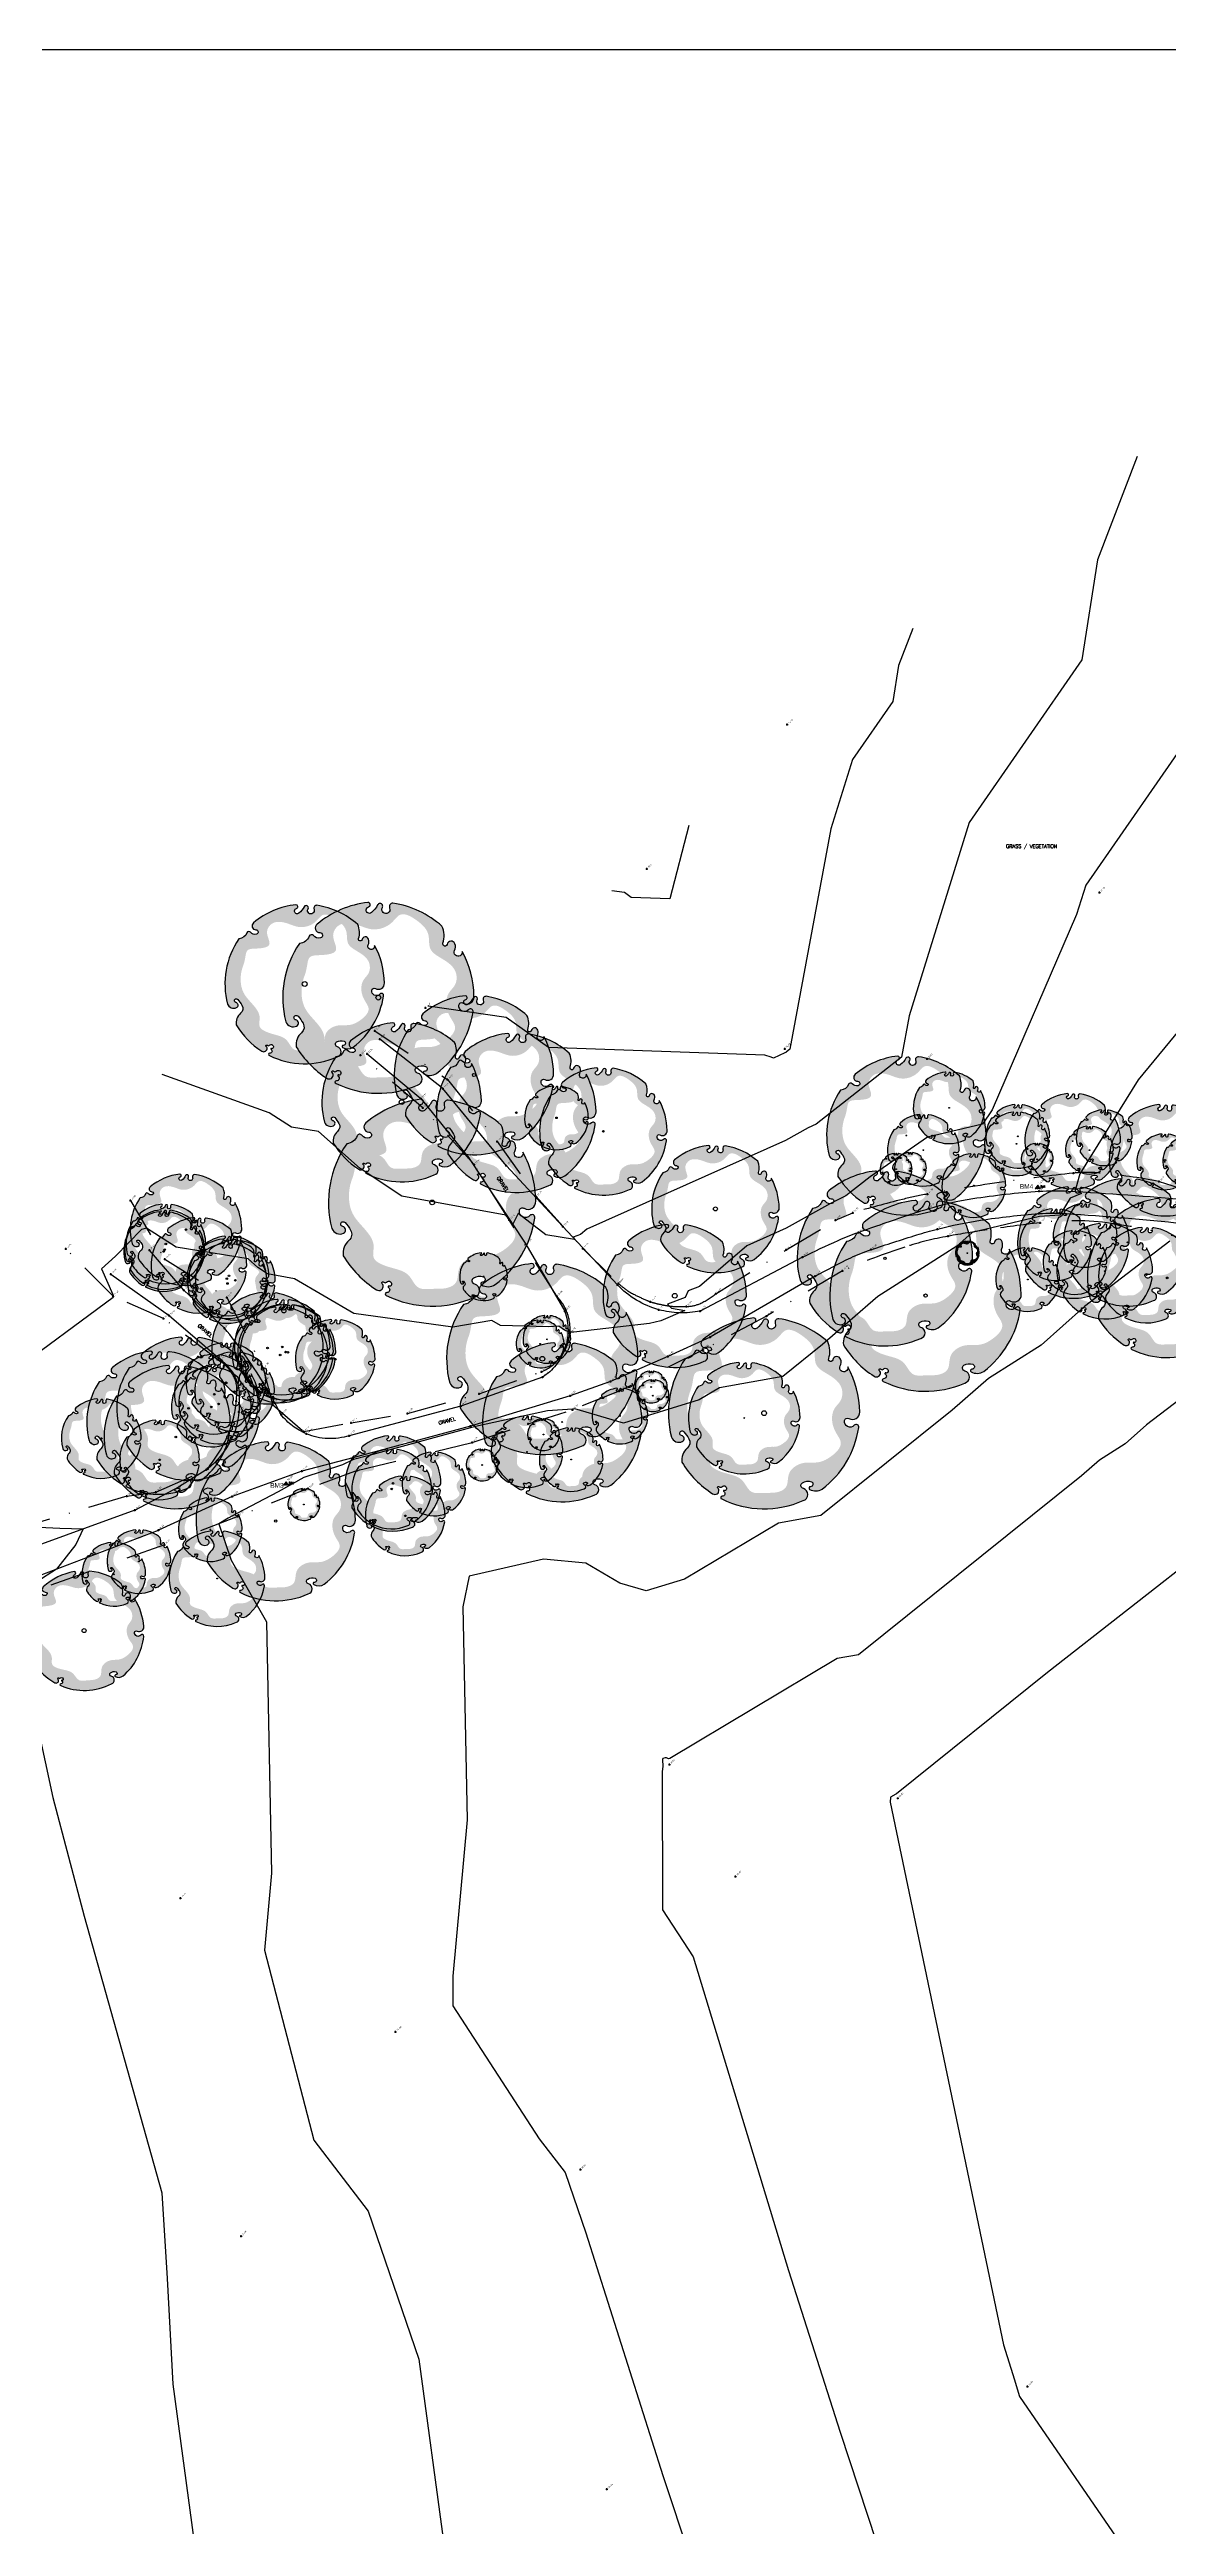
# Model space of a CAD drawing. Header units: metres. Extents: x 246075 to 247503, y 7418632 to 7419642.
# Drawn here: x 246664.9 to 246805.2, y 7419307.5 to 7419618 of the extents above; entities that cross this region are included whole.
import ezdxf
from ezdxf.enums import TextEntityAlignment as Align

# ---------------------------------------------------------------- set-up
doc = ezdxf.new("R2010")
doc.units = ezdxf.units.M
doc.linetypes.add('DASHDOT', pattern=[10, 5, -2.5, 0, -2.5])
doc.linetypes.add('PHANTOM', pattern=[2.5, 1.25, -0.25, 0.25, -0.25, 0.25, -0.25])
for name, color, linetype in [('-TEXT', 7, 'Continuous'), ('017_NAIL-L', 8, 'Continuous'), ('102_TOP_OF_BANK', 37, 'PHANTOM'), ('104_EXISTING_SURFACE-L', 35, 'Continuous'), ('104_EXISTING_SURFACE-S', 35, 'Continuous'), ('201_SINGLE_TREE-H', 63, 'Continuous'), ('201_SINGLE_TREE-S', 96, 'Continuous'), ('203_GROUP_TREES', 116, 'DASHDOT'), ('203_GROUP_TREES-L', 116, 'DASHDOT'), ('203_GROUP_TREES-S', 116, 'DASHDOT'), ('405_EDGE_FORMATION', 33, 'Continuous'), ('405_EDGE_FORMATION-L', 33, 'Continuous'), ('405_EDGE_FORMATION-S', 33, 'Continuous'), ('EX-BENCHMARK', 7, 'Continuous'), ('EX-BENCHMARK_(SLS)', 8, 'Continuous'), ('EX-FEATURE', 7, 'Continuous'), ('EX-TITLEBLOCK', 7, 'Continuous'), ('Surface_Contours_Major', 4, 'Continuous'), ('Surface_Contours_Minor', 253, 'Continuous')]:
    doc.layers.add(name, color=color, linetype=linetype)
doc.styles.add('BOLD', font='ARIALN.TTF')
doc.styles.add('ISO2.5', font='isocp.shx', dxfattribs={"height": 2.5})
doc.styles.get("Standard").update_dxf_attribs({"font": 'SIMPLEX.shx'})

# ---------------------------------------------------------------- blocks, each defined once
blk = doc.blocks.new('201T')
at = {"layer": '201_SINGLE_TREE-S'}
blk.add_circle((0, 0), 0.5, dxfattribs=at)
blk = doc.blocks.new('201C')
at = {"layer": '201_SINGLE_TREE-H', "transparency": 33554534}
h = blk.add_hatch(color=256, dxfattribs=at)
h.paths.add_polyline_path([(-0.372, -0.334, 0.222926), (0.02, -0.5, 0.770799), (0.044, -0.442, -0.650302), (0.051, -0.412, -0.234737), (0.096, -0.425, -0.847312), (0.082, -0.447, 0.78443), (0.073, -0.458, 0.276934), (0.135, -0.481, 0.193599), (0.431, -0.254, 0.800435), (0.414, -0.234, -0.75216), (0.376, -0.192, -0.528914), (0.401, -0.191, 0.594112), (0.466, -0.18, 0.123805), (0.496, 0.062, -1.41759), (0.461, 0.081, 0.206906), (0.476, 0.113, 0.759729), (0.437, 0.125, -1.073307), (0.419, 0.139, 0.194379), (0.447, 0.223, 0.144612), (0.254, 0.43, 0.53339), (0.228, 0.413, -1.592592), (0.194, 0.429, 1.030038), (0.176, 0.451, -0.10361), (0.131, 0.426, -1.238487), (0.128, 0.459, 0.884725), (0.134, 0.482, 0.147549), (-0.155, 0.475, 0.71725), (-0.158, 0.429, -0.864032), (-0.165, 0.402, -0.310704), (-0.195, 0.427, 0.58143), (-0.217, 0.432, -0.281558), (-0.277, 0.416), (-0.278, 0.416, 0.217121), (-0.496, 0.063), (-0.496, 0.063, 0.440011), (-0.452, 0.021, 0.723973), (-0.444, 0.052, -1.384648), (-0.426, 0.066, -0.051107), (-0.415, 0.022, -0.361502), (-0.441, -0.021, 0.256822), (-0.494, -0.079, 0.116166), (-0.406, -0.291, 0.67803), (-0.368, -0.284, 0.170035), (-0.37, -0.274, -1.054701), (-0.36, -0.27, 0.431903), (-0.347, -0.275, -0.910728), (-0.333, -0.299, -0.42046), (-0.342, -0.298, 1.007885), (-0.348, -0.302, -0.766634), (-0.365, -0.322, 0.938602), (-0.372, -0.334)])
edge = h.paths.add_edge_path(flags=16)
edge.add_spline(control_points=[(-0.318, 0.247), (-0.303, 0.263), (-0.286, 0.289), (-0.256, 0.341), (-0.193, 0.315), (-0.092, 0.286), (-0.116, 0.394), (-0.036, 0.446), (0.039, 0.399), (0.103, 0.33), (0.196, 0.321), (0.278, 0.38), (0.344, 0.296), (0.379, 0.215), (0.33, 0.131), (0.392, 0.059), (0.438, -0.014), (0.405, -0.092), (0.346, -0.109), (0.31, -0.167), (0.306, -0.228), (0.329, -0.309), (0.241, -0.345), (0.165, -0.35), (0.103, -0.314), (0.046, -0.315), (0.005, -0.336), (-0.014, -0.368), (-0.033, -0.407), (-0.093, -0.415), (-0.146, -0.387), (-0.23, -0.366), (-0.225, -0.277), (-0.286, -0.229), (-0.334, -0.194), (-0.374, -0.141), (-0.328, -0.087), (-0.344, -0.001), (-0.387, 0.083), (-0.366, 0.18), (-0.336, 0.227), (-0.318, 0.247)], knot_values=[0, 0, 0, 0, 0.064972, 0.101243, 0.15652, 0.245586, 0.324463, 0.387907, 0.486094, 0.554514, 0.671826, 0.728629, 0.823661, 0.919885, 0.989953, 1.075257, 1.171704, 1.23593, 1.293575, 1.346478, 1.426142, 1.479146, 1.570817, 1.644481, 1.712561, 1.774901, 1.807, 1.846291, 1.885582, 1.928182, 2.007036, 2.074591, 2.151638, 2.226455, 2.293426, 2.340744, 2.397548, 2.47317, 2.587294, 2.673595, 2.754259, 2.754259, 2.754259, 2.754259], degree=3, periodic=0)
at = {"layer": '201_SINGLE_TREE-S'}
blk.add_lwpolyline([(-0.372, -0.334, 0.222926), (0.02, -0.5, 0.770799), (0.044, -0.442, -0.650302), (0.051, -0.412, -0.234737), (0.096, -0.425, -0.847312), (0.082, -0.447, 0.78443), (0.073, -0.458, 0.276934), (0.135, -0.481, 0.193599), (0.431, -0.254, 0.800435), (0.414, -0.234, -0.75216), (0.376, -0.192, -0.528914), (0.401, -0.191, 0.594112), (0.466, -0.18, 0.123805), (0.496, 0.062, -1.41759), (0.461, 0.081, 0.206906), (0.476, 0.113, 0.759729), (0.437, 0.125, -1.073307), (0.419, 0.139, 0.194379), (0.447, 0.223, 0.144612), (0.254, 0.43, 0.53339), (0.228, 0.413, -1.592592), (0.194, 0.429, 1.030038), (0.176, 0.451, -0.10361), (0.131, 0.426, -1.238487), (0.128, 0.459, 0.884725), (0.134, 0.482, 0.147549), (-0.155, 0.475, 0.71725), (-0.158, 0.429, -0.864032), (-0.165, 0.402, -0.310704), (-0.195, 0.427, 0.58143), (-0.217, 0.432, -0.281558), (-0.277, 0.416), (-0.278, 0.416, 0.217121), (-0.496, 0.063), (-0.496, 0.063, 0.440011), (-0.452, 0.021, 0.723973), (-0.444, 0.052, -1.384648), (-0.426, 0.066, -0.051107), (-0.415, 0.022, -0.361502), (-0.441, -0.021, 0.256822), (-0.494, -0.079, 0.116166), (-0.406, -0.291, 0.67803), (-0.368, -0.284, 0.170035), (-0.37, -0.274, -1.054701), (-0.36, -0.27, 0.431903), (-0.347, -0.275, -0.910728), (-0.333, -0.299, -0.42046), (-0.342, -0.298, 1.007885), (-0.348, -0.302, -0.766634), (-0.365, -0.322, 0.938602), (-0.372, -0.334)], format="xyb", dxfattribs=at)
blk = doc.blocks.new('BM')
at = {"color": 0, "linetype": 'Continuous', "lineweight": 13}
for p, q in [((0, 0), (-0.31, -0.44)), ((-0.19, -0.44), (0, 0)), ((0, 0), (-0.06, -0.44)), ((0, 0), (0.19, -0.44)), ((0.31, -0.44), (0, 0)), ((0, 0), (0.06, -0.44)), ((-0.31, -0.44), (-0.19, -0.44)), ((-0.06, -0.44), (0.06, -0.44)), ((0.19, -0.44), (0.31, -0.44)), ((0.47, -0.02), (0.38, -0.02)), ((0.38, -0.02), (0.38, -0.34)), ((0.47, -0.16), (0.38, -0.16)), ((0.38, -0.16), (0.39, -0.16)), ((0.38, -0.34), (0.47, -0.34)), ((0.38, -0.34), (0.39, -0.34)), ((0.52, -0.04), (0.47, -0.02)), ((0.47, -0.16), (0.52, -0.14)), ((0.52, -0.17), (0.47, -0.16)), ((0.47, -0.34), (0.52, -0.33)), ((0.54, -0.09), (0.52, -0.04)), ((0.52, -0.14), (0.54, -0.09)), ((0.55, -0.21), (0.52, -0.17)), ((0.52, -0.33), (0.55, -0.29)), ((0.56, -0.25), (0.55, -0.21)), ((0.55, -0.29), (0.56, -0.25)), ((0.67, -0.34), (0.67, -0.02)), ((0.67, -0.02), (0.78, -0.19)), ((0.78, -0.19), (0.89, -0.02)), ((0.89, -0.02), (0.89, -0.34))]:
    blk.add_line(p, q, dxfattribs=at)
blk = doc.blocks.new('CROSS')
at = {"color": 0, "linetype": 'Continuous'}
for p, q in [((-0.5, 0), (0.5, 0)), ((0, -0.5), (0, 0.5))]:
    blk.add_line(p, q, dxfattribs=at)
blk = doc.blocks.new('A1-TITLE-SC')
at = {"layer": 'EX-TITLEBLOCK', "color": 2, "flags": 128}
blk.add_lwpolyline([(28, 14), (28, 580), (828, 580), (828, 14)], close=True, dxfattribs=at)
blk = doc.blocks.new('GR')
at = {"layer": '-TEXT'}
blk.add_text('GRAVEL', height=0.45, dxfattribs=at).set_placement((0.04, -0.22), align=Align.CENTER)

msp = doc.modelspace()

# ---------------------------------------------------------------- linework, layer by layer
at = {"layer": '102_TOP_OF_BANK'}
msp.add_lwpolyline([(246964.76, 7419288.13, 0.000006), (246962.49, 7419293.02, 0.000004), (246958.79, 7419300.99, 0.000851), (246954.89, 7419309.36, -0.001305), (246952.36, 7419314.81, -0.001812), (246951.35, 7419317.01, 0.000378), (246946.56, 7419327.56, 0.000634), (246940.66, 7419340.49, 0.007086), (246940.11, 7419341.64, 0.013073), (246939.7, 7419342.41, 0.000875), (246933.34, 7419353.73, 0.00193), (246927.82, 7419363.43, -0.004646), (246925.55, 7419367.47, -0.008164), (246924.01, 7419370.39, -0.002235), (246918.59, 7419381.17, -0.001445), (246912.9, 7419392.7, -0.004879), (246911.26, 7419396.14, -0.003366), (246907.85, 7419403.58, 0.002455), (246903.2, 7419413.79, 0.000273), (246902.1, 7419416.17, -0.000057), (246896.78, 7419427.68, -0.001879), (246894.71, 7419432.19, -0.000934), (246890.61, 7419441.29)], format="xyb", dxfattribs=at)
at = {"layer": '203_GROUP_TREES'}
for p, q in [((246705.67, 7419494.99), (246714.78, 7419488.88)), ((246711.67, 7419485.33), (246703.85, 7419491.94)), ((246714.78, 7419488.88), (246720.99, 7419481.14)), ((246718.11, 7419478.23), (246711.67, 7419485.33)), ((246720.99, 7419481.14), (246725.88, 7419474.23)), ((246722.5, 7419471.28), (246718.11, 7419478.23)), ((246804.02, 7419476.12), (246819.21, 7419471.31)), ((246675.01, 7419473.74), (246679.31, 7419466.38)), ((246725.88, 7419474.23), (246731.73, 7419467.71)), ((246728.47, 7419461.72), (246722.5, 7419471.28)), ((246757.25, 7419467.52), (246763.42, 7419471.24)), ((246763.42, 7419471.24), (246765.61, 7419472.18)), ((246672.82, 7419461.73), (246666.91, 7419467.65)), ((246731.73, 7419467.71), (246736.19, 7419463.32)), ((246748.42, 7419462.04), (246757.25, 7419467.52)), ((246679.31, 7419466.38), (246687.09, 7419461.56)), ((246764.31, 7419464.92), (246754.75, 7419459.23)), ((246679.17, 7419458.91), (246672.82, 7419461.73)), ((246687.09, 7419461.56), (246691.66, 7419452.72)), ((246685.91, 7419453.8), (246679.17, 7419458.91)), ((246754.75, 7419459.23), (246746.84, 7419454.98)), ((246746.84, 7419454.98), (246736.28, 7419449.81)), ((246691.66, 7419452.72), (246692.81, 7419448.14)), ((246718.74, 7419449.5), (246726.54, 7419452.25)), ((246692.81, 7419448.14), (246696.74, 7419444.76)), ((246709.73, 7419447.02), (246718.74, 7419449.5)), ((246736.28, 7419449.81), (246730.46, 7419447.49)), ((246696.74, 7419444.76), (246702.68, 7419445.85)), ((246702.68, 7419445.85), (246709.73, 7419447.02)), ((246717.87, 7419443.39), (246724.87, 7419445.73)), ((246724.87, 7419445.73), (246730.46, 7419447.49)), ((246703.42, 7419439.86), (246717.87, 7419443.39)), ((246678.19, 7419437.14), (246684.51, 7419439.95)), ((246703.42, 7419439.86), (246697.29, 7419437.6)), ((246674.55, 7419436.64), (246655.08, 7419430.86)), ((246674.55, 7419436.64), (246678.19, 7419437.14)), ((246697.29, 7419437.6), (246688.46, 7419434.09)), ((246688.46, 7419434.09), (246679.26, 7419430.56)), ((246679.26, 7419430.56), (246657.73, 7419422.91))]:
    msp.add_line(p, q, dxfattribs=at)
for points in [[(246804.02, 7419476.12, 0.021928), (246796.55, 7419477.17, 0.050701), (246793.28, 7419477.15, 0.008986), (246784.56, 7419476.07, 0.008129), (246774.96, 7419474.53, 0.017934), (246771.82, 7419473.86, 0.008923), (246765.61, 7419472.18)], [(246764.31, 7419464.92, -0.023131), (246772.11, 7419467.88, -0.034335), (246777.56, 7419469.25, -0.008131), (246782.44, 7419470.05, -0.006002), (246789.09, 7419470.94, -0.066144), (246798.03, 7419470.85, -0.046768), (246810.3, 7419467.9)], [(246726.54, 7419452.25, 0.136494), (246729, 7419454.17, 0.136494), (246730.11, 7419457.09, 0.109103), (246729.8, 7419459.59, 0.109103), (246728.47, 7419461.72)], [(246736.19, 7419463.32, 0.024592), (246737.35, 7419462.41, 0.041284), (246738.1, 7419461.97, 0.007914), (246739.71, 7419461.22, 0.024944), (246740.24, 7419461.02, 0.023529), (246741.08, 7419460.78, 0.014747), (246742.46, 7419460.51, 0.033018), (246743, 7419460.45, 0.010517), (246744.73, 7419460.43, 0.100998), (246746.39, 7419460.78, 0.071383), (246748.42, 7419462.04)], [(246684.51, 7419439.95, 0.07693), (246687.13, 7419444.07, 0.081166), (246688.28, 7419448.56, 0.006802), (246688.35, 7419449.48, 0.013916), (246688.37, 7419449.93, 0.143828), (246687.76, 7419452.03, 0.122283), (246685.91, 7419453.8)]]:
    msp.add_lwpolyline(points, format="xyb", dxfattribs=at)
at = {"layer": '405_EDGE_FORMATION'}
for p, q in [((246704.69, 7419492.1), (246711.42, 7419486.5)), ((246714.17, 7419487.77), (246706.29, 7419493.95)), ((246711.42, 7419486.5), (246717.39, 7419479.12)), ((246722.13, 7419478.12), (246714.17, 7419487.77)), ((246717.39, 7419479.12), (246724.6, 7419468.23)), ((246729.24, 7419470.45), (246722.13, 7419478.12)), ((246736.07, 7419463.16), (246729.24, 7419470.45)), ((246681.71, 7419462.49), (246677.39, 7419467.49)), ((246724.6, 7419468.23), (246729.46, 7419459.86)), ((246759.28, 7419466.61), (246746.45, 7419459.86)), ((246672.56, 7419464.49), (246679.88, 7419459.3)), ((246760.88, 7419464.22), (246747.72, 7419456.58)), ((246686.8, 7419457.72), (246681.71, 7419462.49)), ((246679.88, 7419459.3), (246686.36, 7419453.75)), ((246742.39, 7419454.16), (246735.2, 7419451.04)), ((246747.72, 7419456.58), (246742.39, 7419454.16)), ((246726.7, 7419451.56), (246716.42, 7419447.93)), ((246735.2, 7419451.04), (246730.13, 7419449.21)), ((246716.42, 7419447.93), (246702.45, 7419444.23)), ((246730.13, 7419449.21), (246717.64, 7419445.41)), ((246717.64, 7419445.41), (246702.88, 7419441.47)), ((246684.71, 7419440.09), (246681.17, 7419437.84)), ((246696.49, 7419439.77), (246687.78, 7419436.59)), ((246702.88, 7419441.47), (246696.49, 7419439.77)), ((246675.54, 7419434.89), (246681.17, 7419437.84)), ((246687.78, 7419436.59), (246678.51, 7419432.38)), ((246675.54, 7419434.89), (246656.1, 7419427.81)), ((246657.16, 7419424.24), (246678.51, 7419432.38))]:
    msp.add_line(p, q, dxfattribs=at)
for points in [[(246759.28, 7419466.61, -0.010376), (246763.77, 7419468.72, -0.019038), (246766.29, 7419469.73, -0.003938), (246772.52, 7419471.89, -0.009599), (246775.11, 7419472.71, -0.033265), (246780.63, 7419473.96, -0.022467), (246788.97, 7419474.88, -0.030546), (246792.58, 7419474.9, -0.007335), (246807.56, 7419473.83, -0.036534), (246814.87, 7419472.65, -0.022403), (246826.48, 7419469.35)], [(246760.88, 7419464.22, -0.017205), (246765.33, 7419466.54, -0.031377), (246767.88, 7419467.56, -0.005181), (246773.61, 7419469.4, -0.011518), (246776.21, 7419470.14, -0.02545), (246781.62, 7419471.25, -0.019073), (246788.94, 7419472.08, -0.035789), (246792.37, 7419472.09, -0.008356), (246807, 7419470.85, -0.04101), (246814.26, 7419469.51, -0.025431), (246825.57, 7419465.81)], [(246746.45, 7419459.86, -0.058649), (246743.85, 7419459.64, -0.058649), (246741.27, 7419460.03, -0.068994), (246738.45, 7419461.24, -0.068994), (246736.07, 7419463.16)], [(246693.89, 7419446.87, 0.00967), (246692.81, 7419448.91, 0.00967), (246691.65, 7419450.9, 0.017555), (246689.34, 7419454.39, 0.017555), (246686.8, 7419457.72)], [(246729.46, 7419459.86, -0.087946), (246729.88, 7419457.44, -0.087946), (246729.45, 7419455.01, -0.079726), (246728.35, 7419453.07, -0.079726), (246726.7, 7419451.56)], [(246686.36, 7419453.75, -0.078978), (246687.91, 7419451.97, -0.10079), (246688.56, 7419450.24, -0.035163), (246688.65, 7419449.15, -0.020131), (246688.61, 7419447.23, -0.109289), (246687.53, 7419443.52, -0.095005), (246684.71, 7419440.09)], [(246702.45, 7419444.23, -0.086923), (246699.75, 7419443.87, -0.086923), (246697.09, 7419444.46, -0.064355), (246695.34, 7419445.46, -0.064355), (246693.89, 7419446.87)]]:
    msp.add_lwpolyline(points, format="xyb", dxfattribs=at)
at = {"layer": 'Surface_Contours_Major'}
for points, elevation in [([(246818, 7419546.71), (246794.8, 7419513.28), (246793.66, 7419509.58), (246783.07, 7419485.11), (246781.85, 7419483.28), (246774.94, 7419481.66), (246767.79, 7419476.71), (246764.72, 7419474.31), (246762.8, 7419473.35), (246757.23, 7419470.24), (246752.29, 7419468.04), (246746.35, 7419462.94), (246744.96, 7419462.4), (246744.58, 7419461.56), (246742.37, 7419460.74), (246742.84, 7419460.21), (246744.53, 7419459.92), (246741.54, 7419458.64), (246740.1, 7419458.29), (246730.62, 7419457.22), (246730.22, 7419457.2), (246730.09, 7419457.2), (246729.45, 7419457.48), (246728.73, 7419457.96), (246727.41, 7419457.87), (246721.42, 7419458.06), (246720.33, 7419458.67), (246715.42, 7419457.84), (246703.03, 7419459.56), (246695.58, 7419463.89), (246692.18, 7419464.51), (246690.98, 7419465.32), (246689.75, 7419466.39), (246680.75, 7419467.88), (246677.04, 7419470.26), (246676.39, 7419470.1), (246673.15, 7419466.73), (246671.37, 7419465.15), (246672.8, 7419461.95), (246672.89, 7419461.7), (246672.88, 7419461.7), (246672.83, 7419461.58), (246659.85, 7419451.96)], 34), ([(246773.1, 7419545.44), (246771.31, 7419540.79), (246770.6, 7419536.3), (246765.54, 7419529.01), (246762.85, 7419520.31), (246757.7, 7419492.69), (246757.23, 7419492.32), (246757.19, 7419492.3), (246757.06, 7419492.23), (246755.63, 7419491.59), (246755.34, 7419491.71), (246754.58, 7419491.94), (246727.45, 7419492.9), (246722.14, 7419496.67), (246712.35, 7419498.07)], 33), ([(246805.35, 7419468.61), (246794.63, 7419460.42), (246789.2, 7419455.6), (246782.62, 7419451.42), (246778.04, 7419447.43), (246761.57, 7419434.21), (246756.26, 7419433.27), (246744.49, 7419426.23), (246739.66, 7419424.76), (246736.39, 7419425.72), (246732.12, 7419428.25), (246726.81, 7419428.77), (246717.5, 7419426.61), (246716.71, 7419422.76), (246717.22, 7419396.06), (246715.42, 7419376.46), (246715.42, 7419372.76), (246726.28, 7419356.06), (246729.52, 7419351.83), (246732.1, 7419344.28), (246741.77, 7419313.85), (246745.19, 7419303.52)], 35), ([(246661.73, 7419432.83), (246666.14, 7419432.62), (246669.08, 7419432.54), (246668.14, 7419430.6), (246665.75, 7419427.51), (246660.79, 7419424.3)], 34), ([(246810.32, 7419430.44), (246790.01, 7419414.52), (246771.07, 7419399.32), (246770.99, 7419399.3), (246770.31, 7419398.9), (246770.27, 7419398.3), (246784.5, 7419330.25), (246785.85, 7419325.83), (246786.2, 7419324.71), (246786.51, 7419323.77), (246799.99, 7419304.1)], 36), ([(246661.31, 7419417.34), (246665.28, 7419398.88), (246669.21, 7419383.97), (246678.95, 7419349.3), (246679.61, 7419338.55), (246680.32, 7419325.29), (246684.36, 7419295.26), (246691.56, 7419268.04), (246692.45, 7419261.59), (246700.32, 7419232.38), (246712.83, 7419221.4), (246713.89, 7419216.01), (246715.51, 7419209.85), (246716.88, 7419195.53), (246715.05, 7419180.05), (246723.82, 7419160.19), (246730.22, 7419145.75), (246739.01, 7419109.76)], 34)]:
    msp.add_lwpolyline(points, dxfattribs=dict(at, elevation=elevation))
at = {"layer": 'Surface_Contours_Minor'}
for points, elevation in [([(246801.26, 7419567.01), (246796.27, 7419554.04), (246794.3, 7419541.51), (246780.17, 7419521.14), (246772.65, 7419496.86), (246771.69, 7419491.7), (246760.98, 7419483.31), (246759.99, 7419482.82), (246757.15, 7419481.23), (246732.23, 7419470.14), (246731.46, 7419469.48), (246730.54, 7419469.12), (246730.57, 7419469.04), (246730.71, 7419468.83), (246727.08, 7419469.42), (246723.64, 7419472.09), (246722.97, 7419470.74), (246722.74, 7419471.04), (246722.1, 7419471.89), (246709.02, 7419474.27), (246703.83, 7419477.75), (246698.57, 7419482.37), (246695.2, 7419482.93), (246692.41, 7419484.72), (246678.99, 7419489.53)], 33.5), ([(246745.05, 7419520.75), (246742.63, 7419511.56), (246737.79, 7419511.73), (246736.95, 7419512.33), (246735.38, 7419512.56)], 32.5), ([(246813.17, 7419503.14), (246801.38, 7419488.86), (246794.05, 7419477.08), (246793.56, 7419475.26), (246794.27, 7419474.58), (246792.85, 7419474.01), (246791.56, 7419471.9), (246788.99, 7419471.73), (246780.57, 7419469.69), (246778.64, 7419467.98), (246768.72, 7419461.67), (246761.8, 7419455.66), (246756.82, 7419451.65), (246748.89, 7419450.25), (246746.33, 7419448.71), (246736.82, 7419445.81), (246730.75, 7419447.6), (246730.57, 7419447.57), (246730.45, 7419447.54), (246727.29, 7419447.33), (246718.64, 7419445.45), (246717.66, 7419445.21), (246704.94, 7419441.73), (246702.96, 7419441.25), (246701.61, 7419440.59), (246696.77, 7419439), (246693.53, 7419437.2), (246688.36, 7419434.47), (246687.28, 7419433.89), (246686.1, 7419433.19), (246687.64, 7419428.62), (246692.08, 7419420.88), (246692.69, 7419389.36), (246691.8, 7419379.72), (246698, 7419355.91), (246704.83, 7419346.99), (246711.16, 7419328.45), (246714.29, 7419305.28)], 34.5), ([(246810.15, 7419451.49), (246802.43, 7419445.59), (246799.76, 7419443.22), (246796.53, 7419441.17), (246794.28, 7419439.21), (246766.32, 7419416.76), (246763.62, 7419416.29), (246742.66, 7419403.75), (246742.5, 7419403.7), (246742.39, 7419403.74), (246742.25, 7419403.82), (246742.08, 7419403.83), (246741.77, 7419403.76), (246741.74, 7419403.64), (246741.76, 7419402.76), (246741.7, 7419402.12), (246741.74, 7419384.78), (246745.57, 7419378.9), (246757.54, 7419339.55), (246763.99, 7419319.28), (246769.69, 7419302.03)], 35.5)]:
    msp.add_lwpolyline(points, dxfattribs=dict(at, elevation=elevation))

# ---------------------------------------------------------------- block references
at = {"layer": '-TEXT'}
for p, rotation in [((246721.68, 7419475.79), 303.5391159204977), ((246684.35, 7419457.42), 319.4222661251795), ((246714.68, 7419446.08), 14.96862077939919)]:
    msp.add_blockref('GR', p, dxfattribs=dict(at, rotation=rotation))
at = {"layer": '104_EXISTING_SURFACE-S', "xscale": 0.25, "yscale": 0.25, "zscale": 0.25}
for p in [(246757.38, 7419533.4), (246739.76, 7419515.31), (246796.53, 7419512.35), (246712.02, 7419497.87), (246757.06, 7419492.73), (246774.91, 7419491.47), (246742.59, 7419402.99), (246771.22, 7419398.76), (246750.9, 7419388.97), (246681.3, 7419386.25), (246708.26, 7419369.49), (246731.44, 7419352.21), (246688.88, 7419343.86), (246787.49, 7419325.03), (246734.75, 7419312.13)]:
    msp.add_blockref('CROSS', p, dxfattribs=at)
at = {"layer": '201_SINGLE_TREE-S'}
for name, p, xscale, yscale, zscale, rotation in [('201C', (246696.86, 7419500.87), 19.999, 19.999, 19.999, 21.8), ('201C', (246706.1, 7419499.16), 23.999, 23.999, 23.999, 21.8), ('201T', (246696.86, 7419500.87), 0.599, 0.599, 0.599, 21.8), ('201C', (246718.09, 7419489.46), 19.999, 19.999, 19.999, 21.8), ('201C', (246709.02, 7419486.06), 19.999, 19.999, 19.999, 21.8), ('201T', (246706.1, 7419499.16), 0.599, 0.599, 0.599, 21.8), ('201C', (246723.4, 7419484.73), 19.999, 19.999, 19.999, 21.8), ('201C', (246772.31, 7419481.88), 19.999, 19.999, 19.999, 21.8), ('201C', (246734.32, 7419482.4), 15.999, 15.999, 15.999, 21.8), ('201C', (246712.85, 7419473.48), 25.999, 25.999, 25.999, 21.8), ('201T', (246718.09, 7419489.46), 0.399, 0.399, 0.399, 21.8), ('201C', (246728.44, 7419484.09), 7.999, 7.999, 7.999, 21.8), ('201C', (246777.68, 7419485.35), 8.999, 8.999, 8.999, 21.8), ('201C', (246793.17, 7419481.17), 11.999, 11.999, 11.999, 21.8), ('201T', (246709.02, 7419486.06), 0.599, 0.599, 0.599, 21.8), ('201C', (246774.44, 7419480.03), 8.999, 8.999, 8.999, 21.8), ('201T', (246777.68, 7419485.35), 0.099, 0.099, 0.099, 21.8), ('201C', (246786.12, 7419480.84), 7.999, 7.999, 7.999, 21.8), ('201C', (246786.29, 7419481.77), 7.999, 7.999, 7.999, 21.8), ('201C', (246797.12, 7419481.59), 6.999, 6.999, 6.999, 21.8), ('201C', (246804.75, 7419478.78), 13.999, 13.999, 13.999, 21.8), ('201T', (246723.4, 7419484.73), 0.199, 0.199, 0.199, 21.8), ('201T', (246728.44, 7419484.09), 0.199, 0.199, 0.199, 21.8), ('201T', (246734.32, 7419482.4), 0.199, 0.199, 0.199, 21.8), ('201C', (246748.37, 7419472.67), 15.999, 15.999, 15.999, 21.8), ('201C', (246795.27, 7419480.04), 5.999, 5.999, 5.999, 21.8), ('201C', (246804.7, 7419478.58), 6.999, 6.999, 6.999, 21.8), ('201C', (246807.46, 7419478.65), 5.999, 5.999, 5.999, 21.8), ('201C', (246681.98, 7419470.07), 13.999, 13.999, 13.999, 21.8), ('201C', (246769.63, 7419466.48), 21.999, 21.999, 21.999, 21.8), ('201C', (246771.02, 7419477.64), 3.999, 3.999, 3.999, 21.8), ('201C', (246772.82, 7419477.75), 3.999, 3.999, 3.999, 21.8), ('201T', (246772.31, 7419481.88), 0.099, 0.099, 0.099, 21.8), ('201T', (246774.44, 7419480.03), 0.099, 0.099, 0.099, 21.8), ('201C', (246780.77, 7419475.61), 7.999, 7.999, 7.999, 21.8), ('201T', (246786.12, 7419480.84), 0.099, 0.099, 0.099, 21.8), ('201C', (246788.72, 7419478.89), 3.999, 3.999, 3.999, 21.8), ('201T', (246786.29, 7419481.77), 0.099, 0.099, 0.099, 21.8), ('201T', (246788.72, 7419478.89), 0.099, 0.099, 0.099, 21.8), ('201T', (246793.17, 7419481.17), 0.099, 0.099, 0.099, 21.8), ('201T', (246795.27, 7419480.04), 0.099, 0.099, 0.099, 21.8), ('201T', (246797.12, 7419481.59), 0.099, 0.099, 0.099, 21.8), ('201C', (246774.72, 7419461.8), 23.999, 23.999, 23.999, 21.8), ('201T', (246771.02, 7419477.64), 0.099, 0.099, 0.099, 21.8), ('201T', (246772.82, 7419477.75), 0.099, 0.099, 0.099, 21.8), ('201C', (246793.26, 7419468.46), 13.999, 13.999, 13.999, 21.8), ('201C', (246800.03, 7419468.48), 15.999, 15.999, 15.999, 21.8), ('201C', (246805.01, 7419464.02), 19.999, 19.999, 19.999, 21.8), ('201T', (246804.75, 7419478.78), 0.199, 0.199, 0.199, 21.8), ('201T', (246804.7, 7419478.58), 0.099, 0.099, 0.099, 21.8), ('201C', (246679.17, 7419467.33), 9.999, 9.999, 9.999, 21.8), ('201C', (246679.31, 7419467.57), 9.999, 9.999, 9.999, 21.8), ('201C', (246679.45, 7419468.28), 9.999, 9.999, 9.999, 21.8), ('201C', (246683.6, 7419465.6), 11.999, 11.999, 11.999, 21.8), ('201T', (246712.85, 7419473.48), 0.599, 0.599, 0.599, 21.8), ('201C', (246743.27, 7419461.78), 17.999, 17.999, 17.999, 21.8), ('201T', (246748.37, 7419472.67), 0.499, 0.499, 0.499, 21.8), ('201T', (246780.77, 7419475.61), 0.099, 0.099, 0.099, 21.8), ('201C', (246791.03, 7419468.19), 8.999, 8.999, 8.999, 21.8), ('201C', (246794.73, 7419469.35), 7.999, 7.999, 7.999, 21.8), ('201C', (246687.09, 7419463.91), 9.999, 9.999, 9.999, 21.8), ('201C', (246687.18, 7419463.32), 9.999, 9.999, 9.999, 21.8), ('201C', (246687.36, 7419464.28), 9.999, 9.999, 9.999, 21.8), ('201C', (246688.17, 7419463.72), 9.999, 9.999, 9.999, 21.8), ('201T', (246681.98, 7419470.07), 0.199, 0.199, 0.199, 21.8), ('201C', (246793.46, 7419465.95), 7.999, 7.999, 7.999, 21.8), ('201C', (246797.18, 7419464.87), 11.999, 11.999, 11.999, 21.8), ('201C', (246802.42, 7419464.38), 11.999, 11.999, 11.999, 21.8), ('201T', (246679.17, 7419467.33), 0.199, 0.199, 0.199, 21.8), ('201T', (246679.31, 7419467.57), 0.199, 0.199, 0.199, 21.8), ('201T', (246679.45, 7419468.28), 0.199, 0.199, 0.199, 21.8), ('201C', (246726.66, 7419453.88), 23.999, 23.999, 23.999, 21.8), ('201C', (246719.3, 7419464.18), 5.999, 5.999, 5.999, 21.8), ('201T', (246769.63, 7419466.48), 0.299, 0.299, 0.299, 21.8), ('201C', (246779.95, 7419467.13), 2.999, 2.999, 2.999, 21.8), ('201T', (246779.95, 7419467.13), 0.099, 0.099, 0.099, 21.8), ('201C', (246787.53, 7419463.82), 7.999, 7.999, 7.999, 21.8), ('201T', (246791.03, 7419468.19), 0.099, 0.099, 0.099, 21.8), ('201T', (246793.26, 7419468.46), 0.099, 0.099, 0.099, 21.8), ('201T', (246794.73, 7419469.35), 0.099, 0.099, 0.099, 21.8), ('201T', (246800.03, 7419468.48), 0.099, 0.099, 0.099, 21.8), ('201C', (246692.2, 7419455.22), 13.999, 13.999, 13.999, 21.8), ('201T', (246683.6, 7419465.6), 0.199, 0.199, 0.199, 21.8), ('201T', (246687.09, 7419463.91), 0.199, 0.199, 0.199, 21.8), ('201T', (246687.18, 7419463.32), 0.199, 0.199, 0.199, 21.8), ('201T', (246687.36, 7419464.28), 0.199, 0.199, 0.199, 21.8), ('201T', (246688.17, 7419463.72), 0.199, 0.199, 0.199, 21.8), ('201T', (246719.3, 7419464.18), 0.099, 0.099, 0.099, 21.8), ('201T', (246787.53, 7419463.82), 0.099, 0.099, 0.099, 21.8), ('201T', (246793.46, 7419465.95), 0.099, 0.099, 0.099, 21.8), ('201T', (246797.18, 7419464.87), 0.099, 0.099, 0.099, 21.8), ('201T', (246802.42, 7419464.38), 0.099, 0.099, 0.099, 21.8), ('201T', (246805.01, 7419464.02), 0.199, 0.199, 0.199, 21.8), ('201C', (246693.78, 7419454.36), 11.999, 11.999, 11.999, 21.8), ('201C', (246694.05, 7419455.36), 11.999, 11.999, 11.999, 21.8), ('201C', (246694.46, 7419454.71), 11.999, 11.999, 11.999, 21.8), ('201C', (246694.76, 7419454.69), 11.999, 11.999, 11.999, 21.8), ('201C', (246700.69, 7419453.82), 9.999, 9.999, 9.999, 21.8), ('201C', (246754.47, 7419447.06), 23.999, 23.999, 23.999, 21.8), ('201T', (246743.27, 7419461.78), 0.599, 0.599, 0.599, 21.8), ('201T', (246774.72, 7419461.8), 0.399, 0.399, 0.399, 21.8), ('201C', (246678.53, 7419445.88), 17.999, 17.999, 17.999, 21.8), ('201C', (246682.29, 7419447.65), 17.999, 17.999, 17.999, 21.8), ('201C', (246686.99, 7419450.89), 9.999, 9.999, 9.999, 21.8), ('201C', (246729.16, 7419445.95), 19.999, 19.999, 19.999, 21.8), ('201C', (246726.39, 7419455.74), 5.999, 5.999, 5.999, 21.8), ('201C', (246727.24, 7419456.32), 5.999, 5.999, 5.999, 21.8), ('201C', (246680.7, 7419444.08), 17.999, 17.999, 17.999, 21.8), ('201C', (246685.15, 7419447.83), 9.999, 9.999, 9.999, 21.8), ('201C', (246685.52, 7419449.43), 9.999, 9.999, 9.999, 21.8), ('201C', (246686.06, 7419448.21), 9.999, 9.999, 9.999, 21.8), ('201C', (246688.07, 7419449.74), 9.999, 9.999, 9.999, 21.8), ('201T', (246692.2, 7419455.22), 0.199, 0.199, 0.199, 21.8), ('201T', (246693.78, 7419454.36), 0.199, 0.199, 0.199, 21.8), ('201T', (246694.05, 7419455.36), 0.199, 0.199, 0.199, 21.8), ('201T', (246694.46, 7419454.71), 0.199, 0.199, 0.199, 21.8), ('201T', (246694.76, 7419454.69), 0.199, 0.199, 0.199, 21.8), ('201T', (246726.66, 7419453.88), 0.599, 0.599, 0.599, 21.8), ('201T', (246726.39, 7419455.74), 0.099, 0.099, 0.099, 21.8), ('201T', (246727.24, 7419456.32), 0.099, 0.099, 0.099, 21.8), ('201C', (246751.99, 7419446.45), 13.999, 13.999, 13.999, 21.8), ('201T', (246686.99, 7419450.89), 0.199, 0.199, 0.199, 21.8), ('201T', (246687.02, 7419450.85), 0.199, 0.199, 0.199, 21.8), ('201T', (246700.69, 7419453.82), 0.199, 0.199, 0.199, 21.8), ('201C', (246736.4, 7419446.7), 6.999, 6.999, 6.999, 21.8), ('201C', (246740.32, 7419450.34), 3.999, 3.999, 3.999, 21.8), ('201C', (246740.53, 7419449.25), 3.999, 3.999, 3.999, 21.8), ('201C', (246671.35, 7419443.88), 9.999, 9.999, 9.999, 21.8), ('201T', (246685.15, 7419447.83), 0.199, 0.199, 0.199, 21.8), ('201T', (246685.52, 7419449.43), 0.199, 0.199, 0.199, 21.8), ('201T', (246685.52, 7419449.43), 0.199, 0.199, 0.199, 21.8), ('201C', (246685.52, 7419449.43), 0.099, 0.099, 0.099, 21.8), ('201T', (246686.06, 7419448.21), 0.199, 0.199, 0.199, 21.8), ('201C', (246687.02, 7419450.85), 0.099, 0.099, 0.099, 21.8), ('201T', (246688.06, 7419449.74), 0.199, 0.199, 0.199, 21.8), ('201T', (246688.07, 7419449.74), 0.199, 0.199, 0.199, 21.8), ('201C', (246688.06, 7419449.74), 0.099, 0.099, 0.099, 21.8), ('201C', (246724.74, 7419442.22), 8.999, 8.999, 8.999, 21.8), ('201T', (246740.32, 7419450.34), 0.099, 0.099, 0.099, 21.8), ('201T', (246740.53, 7419449.25), 0.099, 0.099, 0.099, 21.8), ('201C', (246678.66, 7419441.2), 9.999, 9.999, 9.999, 21.8), ('201T', (246678.53, 7419445.88), 0.199, 0.199, 0.199, 21.8), ('201C', (246693.23, 7419433.53), 19.999, 19.999, 19.999, 21.8), ('201T', (246682.29, 7419447.65), 0.199, 0.199, 0.199, 21.8), ('201C', (246707.94, 7419438.26), 11.999, 11.999, 11.999, 21.8), ('201C', (246726.8, 7419444.37), 3.999, 3.999, 3.999, 21.8), ('201C', (246730.28, 7419441.24), 7.999, 7.999, 7.999, 21.8), ('201T', (246729.16, 7419445.95), 0.099, 0.099, 0.099, 21.8), ('201T', (246736.4, 7419446.7), 0.099, 0.099, 0.099, 21.8), ('201T', (246751.99, 7419446.45), 0.099, 0.099, 0.099, 21.8), ('201T', (246754.47, 7419447.06), 0.599, 0.599, 0.599, 21.8), ('201T', (246671.35, 7419443.88), 0.199, 0.199, 0.199, 21.8), ('201T', (246680.7, 7419444.08), 0.199, 0.199, 0.199, 21.8), ('201C', (246707.77, 7419437.55), 9.999, 9.999, 9.999, 21.8), ('201C', (246713.07, 7419438.18), 7.999, 7.999, 7.999, 21.8), ('201C', (246719.12, 7419440.56), 3.999, 3.999, 3.999, 21.8), ('201T', (246724.74, 7419442.22), 0.099, 0.099, 0.099, 21.8), ('201T', (246726.8, 7419444.37), 0.099, 0.099, 0.099, 21.8), ('201T', (246678.66, 7419441.2), 0.199, 0.199, 0.199, 21.8), ('201C', (246709.47, 7419434.18), 9.999, 9.999, 9.999, 21.8), ('201T', (246719.12, 7419440.56), 0.099, 0.099, 0.099, 21.8), ('201T', (246730.28, 7419441.24), 0.099, 0.099, 0.099, 21.8), ('201C', (246685.02, 7419432.46), 7.999, 7.999, 7.999, 21.8), ('201C', (246696.76, 7419435.61), 3.999, 3.999, 3.999, 21.8), ('201T', (246696.76, 7419435.61), 0.099, 0.099, 0.099, 21.8), ('201T', (246707.77, 7419437.55), 0.199, 0.199, 0.199, 21.8), ('201T', (246707.94, 7419438.26), 0.199, 0.199, 0.199, 21.8), ('201T', (246713.07, 7419438.18), 0.099, 0.099, 0.099, 21.8), ('201C', (246676.07, 7419428.45), 7.999, 7.999, 7.999, 21.8), ('201C', (246685.87, 7419426.32), 11.999, 11.999, 11.999, 21.8), ('201T', (246685.02, 7419432.46), 0.099, 0.099, 0.099, 21.8), ('201T', (246693.23, 7419433.53), 0.299, 0.299, 0.299, 21.8), ('201T', (246709.47, 7419434.18), 0.199, 0.199, 0.199, 21.8), ('201C', (246669.2, 7419419.79), 14.999, 14.999, 14.999, 25), ('201C', (246672.92, 7419426.85), 7.999, 7.999, 7.999, 21.8), ('201T', (246672.92, 7419426.85), 0.099, 0.099, 0.099, 21.8), ('201T', (246676.07, 7419428.45), 0.099, 0.099, 0.099, 21.8), ('201T', (246685.87, 7419426.32), 0.099, 0.099, 0.099, 21.8), ('201T', (246669.2, 7419419.79), 0.499, 0.499, 0.499, 25)]:
    msp.add_blockref(name, p, dxfattribs=dict(at, xscale=xscale, yscale=yscale, zscale=zscale, rotation=rotation))
at = {"layer": '203_GROUP_TREES-S', "xscale": 0.25, "yscale": 0.25, "zscale": 0.25}
for p in [(246705.67, 7419494.99), (246703.85, 7419491.94), (246714.78, 7419488.88), (246711.67, 7419485.33), (246720.99, 7419481.14), (246718.11, 7419478.23), (246793.28, 7419477.15), (246804.02, 7419476.12), (246675.01, 7419473.74), (246725.88, 7419474.23), (246774.96, 7419474.53), (246722.5, 7419471.28), (246763.42, 7419471.24), (246765.61, 7419472.18), (246789.09, 7419470.94), (246666.91, 7419467.65), (246679.31, 7419466.38), (246731.73, 7419467.71), (246757.25, 7419467.52), (246777.56, 7419469.25), (246736.19, 7419463.32), (246764.31, 7419464.92), (246672.82, 7419461.73), (246687.09, 7419461.56), (246728.47, 7419461.72), (246740.24, 7419461.02), (246744.73, 7419460.43), (246748.42, 7419462.04), (246679.17, 7419458.91), (246730.11, 7419457.09), (246754.75, 7419459.23), (246746.84, 7419454.98), (246685.91, 7419453.8), (246691.66, 7419452.72), (246726.54, 7419452.25), (246688.28, 7419448.56), (246688.37, 7419449.93), (246692.81, 7419448.14), (246718.74, 7419449.5), (246736.28, 7419449.81), (246696.74, 7419444.76), (246702.68, 7419445.85), (246709.73, 7419447.02), (246724.87, 7419445.73), (246730.46, 7419447.49), (246717.87, 7419443.39), (246684.51, 7419439.95), (246703.42, 7419439.86), (246674.55, 7419436.64), (246678.19, 7419437.14), (246697.29, 7419437.6), (246688.46, 7419434.09), (246679.26, 7419430.56)]:
    msp.add_blockref('CROSS', p, dxfattribs=at)
at = {"layer": '405_EDGE_FORMATION-S', "xscale": 0.25, "yscale": 0.25, "zscale": 0.25}
for p in [(246704.69, 7419492.1), (246706.29, 7419493.95), (246711.42, 7419486.5), (246714.17, 7419487.77), (246717.39, 7419479.12), (246722.13, 7419478.12), (246775.11, 7419472.71), (246788.97, 7419474.88), (246729.24, 7419470.45), (246766.29, 7419469.73), (246776.21, 7419470.14), (246788.94, 7419472.08), (246677.39, 7419467.49), (246724.6, 7419468.23), (246759.28, 7419466.61), (246767.88, 7419467.56), (246672.56, 7419464.49), (246760.88, 7419464.22), (246681.71, 7419462.49), (246736.07, 7419463.16), (246679.88, 7419459.3), (246686.8, 7419457.72), (246729.46, 7419459.86), (246741.27, 7419460.03), (246746.45, 7419459.86), (246729.45, 7419455.01), (246742.39, 7419454.16), (246747.72, 7419456.58), (246686.36, 7419453.75), (246691.65, 7419450.9), (246726.7, 7419451.56), (246735.2, 7419451.04), (246688.56, 7419450.24), (246716.42, 7419447.93), (246730.13, 7419449.21), (246688.61, 7419447.23), (246693.89, 7419446.87), (246717.64, 7419445.41), (246697.09, 7419444.46), (246702.45, 7419444.23), (246684.71, 7419440.09), (246696.49, 7419439.77), (246702.88, 7419441.47), (246681.17, 7419437.84), (246687.78, 7419436.59), (246675.54, 7419434.89), (246678.51, 7419432.38)]:
    msp.add_blockref('CROSS', p, dxfattribs=at)
at = {"layer": 'EX-BENCHMARK_(SLS)'}
for p in [(246788.78, 7419475.63), (246694.53, 7419438.46)]:
    msp.add_blockref('BM', p, dxfattribs=at)
at = {"layer": 'EX-FEATURE', "xscale": 1.700115417462983, "yscale": 1.700118539193977, "zscale": 1.700115272608143}
msp.add_blockref('A1-TITLE-SC', (246074.74, 7418631.97), dxfattribs=at)

# ---------------------------------------------------------------- texts
at = {"layer": '-TEXT'}
msp.add_text('GRASS / VEGETATION', height=0.45, dxfattribs=at).set_placement((246788.02, 7419517.92), align=Align.CENTER)
at = {"layer": '017_NAIL-L', "style": 'ISO2.5'}
for s, p in [('34.40', (246788.95, 7419475.8)), ('34.50', (246694.7, 7419438.62))]:
    msp.add_text(s, height=0.25, rotation=45, dxfattribs=at).set_placement(p, align=Align.MIDDLE_LEFT)
at = {"layer": '104_EXISTING_SURFACE-L', "style": 'ISO2.5'}
for s, p in [('32.72', (246757.55, 7419533.57)), ('32.41', (246739.92, 7419515.48)), ('34.06', (246796.7, 7419512.52)), ('33.01', (246712.19, 7419498.04)), ('32.98', (246757.22, 7419492.9)), ('33.62', (246775.07, 7419491.63)), ('35.52', (246742.76, 7419403.15)), ('36.02', (246771.39, 7419398.93)), ('35.67', (246751.07, 7419389.14)), ('34.27', (246681.47, 7419386.41)), ('34.86', (246708.43, 7419369.65)), ('35.04', (246731.61, 7419352.38)), ('34.18', (246689.05, 7419344.03)), ('36.03', (246787.66, 7419325.2)), ('34.84', (246734.92, 7419312.3))]:
    msp.add_text(s, height=0.2, rotation=45, dxfattribs=at).set_placement(p, align=Align.MIDDLE_LEFT)
at = {"layer": '203_GROUP_TREES-L', "style": 'ISO2.5'}
for s, p in [('33.18', (246705.83, 7419495.16)), ('33.20', (246704.02, 7419492.11)), ('33.25', (246714.95, 7419489.05)), ('33.20', (246711.84, 7419485.5)), ('33.31', (246721.16, 7419481.31)), ('33.24', (246718.28, 7419478.39)), ('34.48', (246793.45, 7419477.32)), ('34.74', (246804.18, 7419476.28)), ('33.96', (246675.18, 7419473.9)), ('33.39', (246726.05, 7419474.4)), ('34.12', (246765.77, 7419472.35)), ('34.28', (246775.13, 7419474.7)), ('33.52', (246722.67, 7419471.45)), ('34.11', (246763.59, 7419471.4)), ('34.45', (246777.73, 7419469.42)), ('34.65', (246789.26, 7419471.11)), ('33.95', (246667.08, 7419467.81)), ('34.05', (246679.48, 7419466.55)), ('33.55', (246731.89, 7419467.88)), ('34.12', (246757.42, 7419467.69)), ('33.82', (246736.36, 7419463.49)), ('34.34', (246764.47, 7419465.09)), ('34.00', (246672.99, 7419461.89)), ('34.15', (246687.26, 7419461.73)), ('33.86', (246728.64, 7419461.88)), ('33.92', (246740.41, 7419461.18)), ('34.09', (246744.9, 7419460.6)), ('34.07', (246748.58, 7419462.21)), ('34.14', (246679.34, 7419459.08)), ('34.00', (246730.28, 7419457.26)), ('34.28', (246754.92, 7419459.39)), ('34.25', (246686.08, 7419453.96)), ('34.36', (246747.01, 7419455.14)), ('34.28', (246691.82, 7419452.88)), ('34.25', (246726.71, 7419452.42)), ('34.34', (246688.45, 7419448.73)), ('34.32', (246688.53, 7419450.1)), ('34.39', (246692.98, 7419448.31)), ('34.35', (246718.91, 7419449.67)), ('34.51', (246730.63, 7419447.65)), ('34.41', (246736.44, 7419449.97)), ('34.44', (246696.91, 7419444.93)), ('34.42', (246702.84, 7419446.01)), ('34.39', (246709.89, 7419447.19)), ('34.64', (246725.03, 7419445.9)), ('34.71', (246718.04, 7419443.56)), ('34.35', (246684.67, 7419440.12)), ('34.71', (246703.59, 7419440.02)), ('34.21', (246674.72, 7419436.81)), ('34.23', (246678.36, 7419437.31)), ('34.61', (246697.46, 7419437.77)), ('34.53', (246688.63, 7419434.26)), ('34.41', (246679.43, 7419430.73))]:
    msp.add_text(s, height=0.2, rotation=45, dxfattribs=at).set_placement(p, align=Align.MIDDLE_LEFT)
at = {"layer": '405_EDGE_FORMATION-L', "style": 'ISO2.5'}
for s, p in [('33.19', (246706.46, 7419494.12)), ('33.16', (246704.86, 7419492.27)), ('33.28', (246714.34, 7419487.94)), ('33.21', (246711.59, 7419486.67)), ('33.25', (246717.55, 7419479.28)), ('33.37', (246722.3, 7419478.29)), ('34.31', (246775.27, 7419472.88)), ('34.40', (246789.13, 7419475.05)), ('33.43', (246729.4, 7419470.62)), ('34.20', (246766.45, 7419469.89)), ('34.31', (246776.38, 7419470.3)), ('34.44', (246789.11, 7419472.25)), ('34.03', (246677.55, 7419467.66)), ('33.59', (246724.77, 7419468.4)), ('34.12', (246759.44, 7419466.78)), ('34.26', (246768.05, 7419467.73)), ('34.01', (246672.73, 7419464.66)), ('33.81', (246736.23, 7419463.33)), ('34.20', (246761.05, 7419464.39)), ('34.13', (246681.88, 7419462.66)), ('33.92', (246729.63, 7419460.03)), ('33.93', (246741.44, 7419460.2)), ('34.04', (246746.62, 7419460.03)), ('34.14', (246680.04, 7419459.47)), ('34.20', (246686.96, 7419457.88)), ('34.15', (246747.89, 7419456.75)), ('34.23', (246686.53, 7419453.91)), ('34.09', (246729.61, 7419455.18)), ('34.23', (246742.56, 7419454.33)), ('34.28', (246691.81, 7419451.07)), ('34.23', (246726.86, 7419451.73)), ('34.30', (246735.36, 7419451.2)), ('34.30', (246688.72, 7419450.41)), ('34.36', (246716.58, 7419448.09)), ('34.33', (246730.3, 7419449.37)), ('34.34', (246688.77, 7419447.4)), ('34.40', (246694.06, 7419447.04)), ('34.44', (246697.26, 7419444.62)), ('34.42', (246702.61, 7419444.39)), ('34.48', (246717.8, 7419445.58)), ('34.47', (246703.05, 7419441.63)), ('34.35', (246684.88, 7419440.26)), ('34.44', (246696.65, 7419439.94)), ('34.13', (246675.71, 7419435.06)), ('34.28', (246681.34, 7419438)), ('34.33', (246687.95, 7419436.76)), ('34.28', (246678.68, 7419432.55))]:
    msp.add_text(s, height=0.2, rotation=45, dxfattribs=at).set_placement(p, align=Align.MIDDLE_LEFT)
at = {"layer": 'EX-BENCHMARK', "color": 2, "style": 'BOLD'}
for s, p in [('BM4', (246787.38, 7419475.49)), ('BM3', (246693.38, 7419438))]:
    msp.add_text(s, height=0.595, dxfattribs=at).set_placement(p, align=Align.MIDDLE)

doc.saveas('drawing.dxf')
